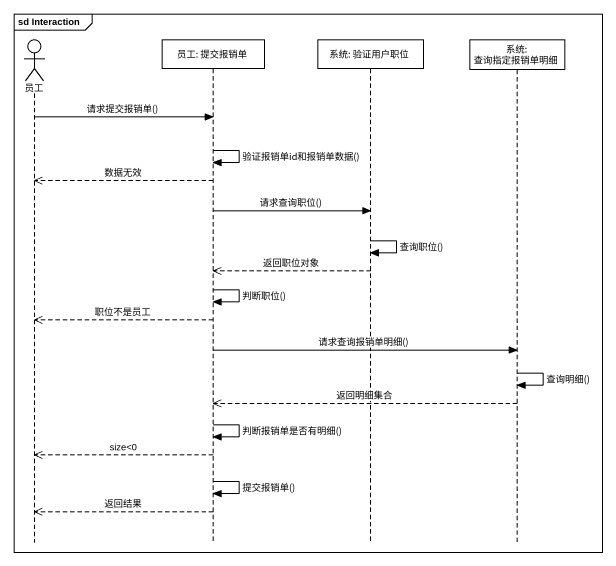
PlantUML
@startuml
mainframe sd Interaction
hide footbox
actor 员工
participant "员工: 提交报销单" as 员工_提交报销单
participant "系统: 验证用户职位" as 系统_验证用户职位
participant "系统: 查询指定报销单明细" as 系统_查询指定报销单明细

员工 -> 员工_提交报销单 : 请求提交报销单()
员工_提交报销单 -> 员工_提交报销单 : 验证报销单id和报销单数据()
员工_提交报销单 -->> 员工 : 数据无效
员工_提交报销单 -> 系统_验证用户职位 : 请求查询职位()
系统_验证用户职位 -> 系统_验证用户职位 : 查询职位()
系统_验证用户职位 -->> 员工_提交报销单 : 返回职位对象
员工_提交报销单 -> 员工_提交报销单 : 判断职位()
员工_提交报销单 -->> 员工 : 职位不是员工
员工_提交报销单 -> 系统_查询指定报销单明细 : 请求查询报销单明细()
系统_查询指定报销单明细 -> 系统_查询指定报销单明细 : 查询明细()
系统_查询指定报销单明细 -->> 员工_提交报销单 : 返回明细集合
员工_提交报销单 -> 员工_提交报销单 : 判断报销单是否有明细()
员工_提交报销单 -->> 员工 : size<0
员工_提交报销单 -> 员工_提交报销单 : 提交报销单()
员工_提交报销单 -->> 员工 : 返回结果
@enduml
